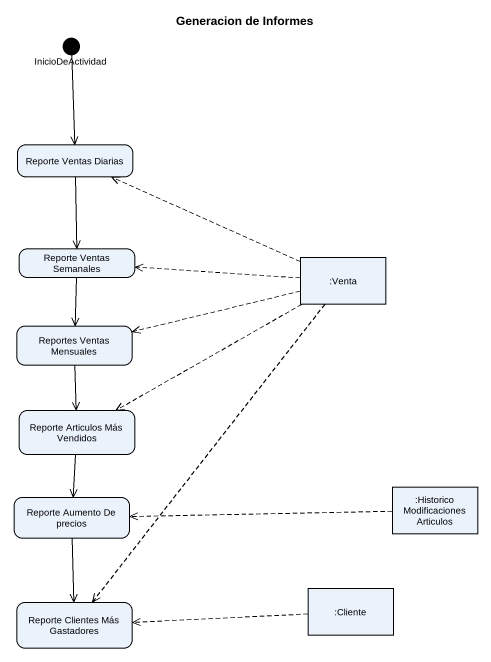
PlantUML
@startuml
title Generacion de Informes
hide empty description
state InicioDeActividad <<start>>
state "Reporte Ventas Diarias" as Reporte_Ventas_Diarias
state "Reporte Ventas Semanales" as Reporte_Ventas_Semanales
state ":Venta" as Venta <<object>>
state "Reportes Ventas Mensuales" as Reportes_Ventas_Mensuales
state "Reporte Articulos Más Vendidos" as Reporte_Articulos_Más
state ":Historico Modificaciones Articulos" as Historico_Modificaciones <<object>>
state "Reporte Aumento De precios" as Reporte_Aumento_De_precios
state "Reporte Clientes Más Gastadores" as Reporte_Clientes_Más
state ":Cliente" as Cliente <<object>>
InicioDeActividad --> Reporte_Ventas_Diarias
Reporte_Ventas_Diarias --> Reporte_Ventas_Semanales
Reporte_Ventas_Semanales --> Reportes_Ventas_Mensuales
Venta -left[dashed]-> Reporte_Ventas_Diarias
Venta -left[dashed]-> Reporte_Ventas_Semanales
Venta -left[dashed]-> Reportes_Ventas_Mensuales
Venta -left[dashed]-> Reporte_Articulos_Más
Venta -[dashed]-> Reporte_Clientes_Más
Reportes_Ventas_Mensuales --> Reporte_Articulos_Más
Reporte_Articulos_Más --> Reporte_Aumento_De_precios
Historico_Modificaciones -left[dashed]-> Reporte_Aumento_De_precios
Reporte_Aumento_De_precios --> Reporte_Clientes_Más
Cliente -left[dashed]-> Reporte_Clientes_Más
@enduml
